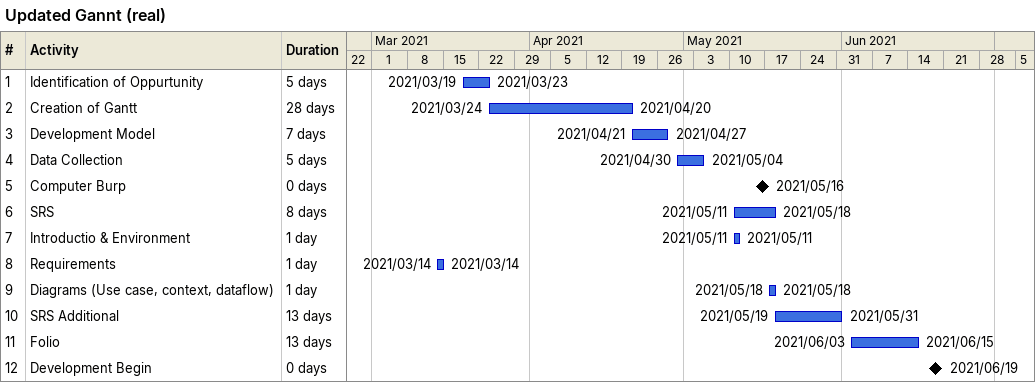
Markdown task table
Updated Gannt (real)

| ID | Task | Duration | Start | Finish |
|---|---|---|---|---|
| 1 | Identification of Oppurtunity | 5d | 2021-03-19 | 2021-03-23 |
| 2 | Creation of Gantt | 28d | 2021-03-24 | 2021-04-20 |
| 3 | Development Model | 7d | 2021-04-21 | 2021-04-27 |
| 4 | Data Collection | 5d | 2021-04-30 | 2021-05-04 |
| 5 | Computer Burp | 0d | 2021-05-16 | 2021-05-16 |
| 6 | SRS | 8d | 2021-05-11 | 2021-05-18 |
| 7 | Introductio & Environment | 1d | 2021-05-11 | 2021-05-11 |
| 8 | Requirements | 1d | 2021-03-14 | 2021-03-14 |
| 9 | Diagrams (Use case, context, dataflow) | 1d | 2021-05-18 | 2021-05-18 |
| 10 | SRS Additional | 13d | 2021-05-19 | 2021-05-31 |
| 11 | Folio | 13d | 2021-06-03 | 2021-06-15 |
| 12 | Development Begin | 0d | 2021-06-19 | 2021-06-19 |
